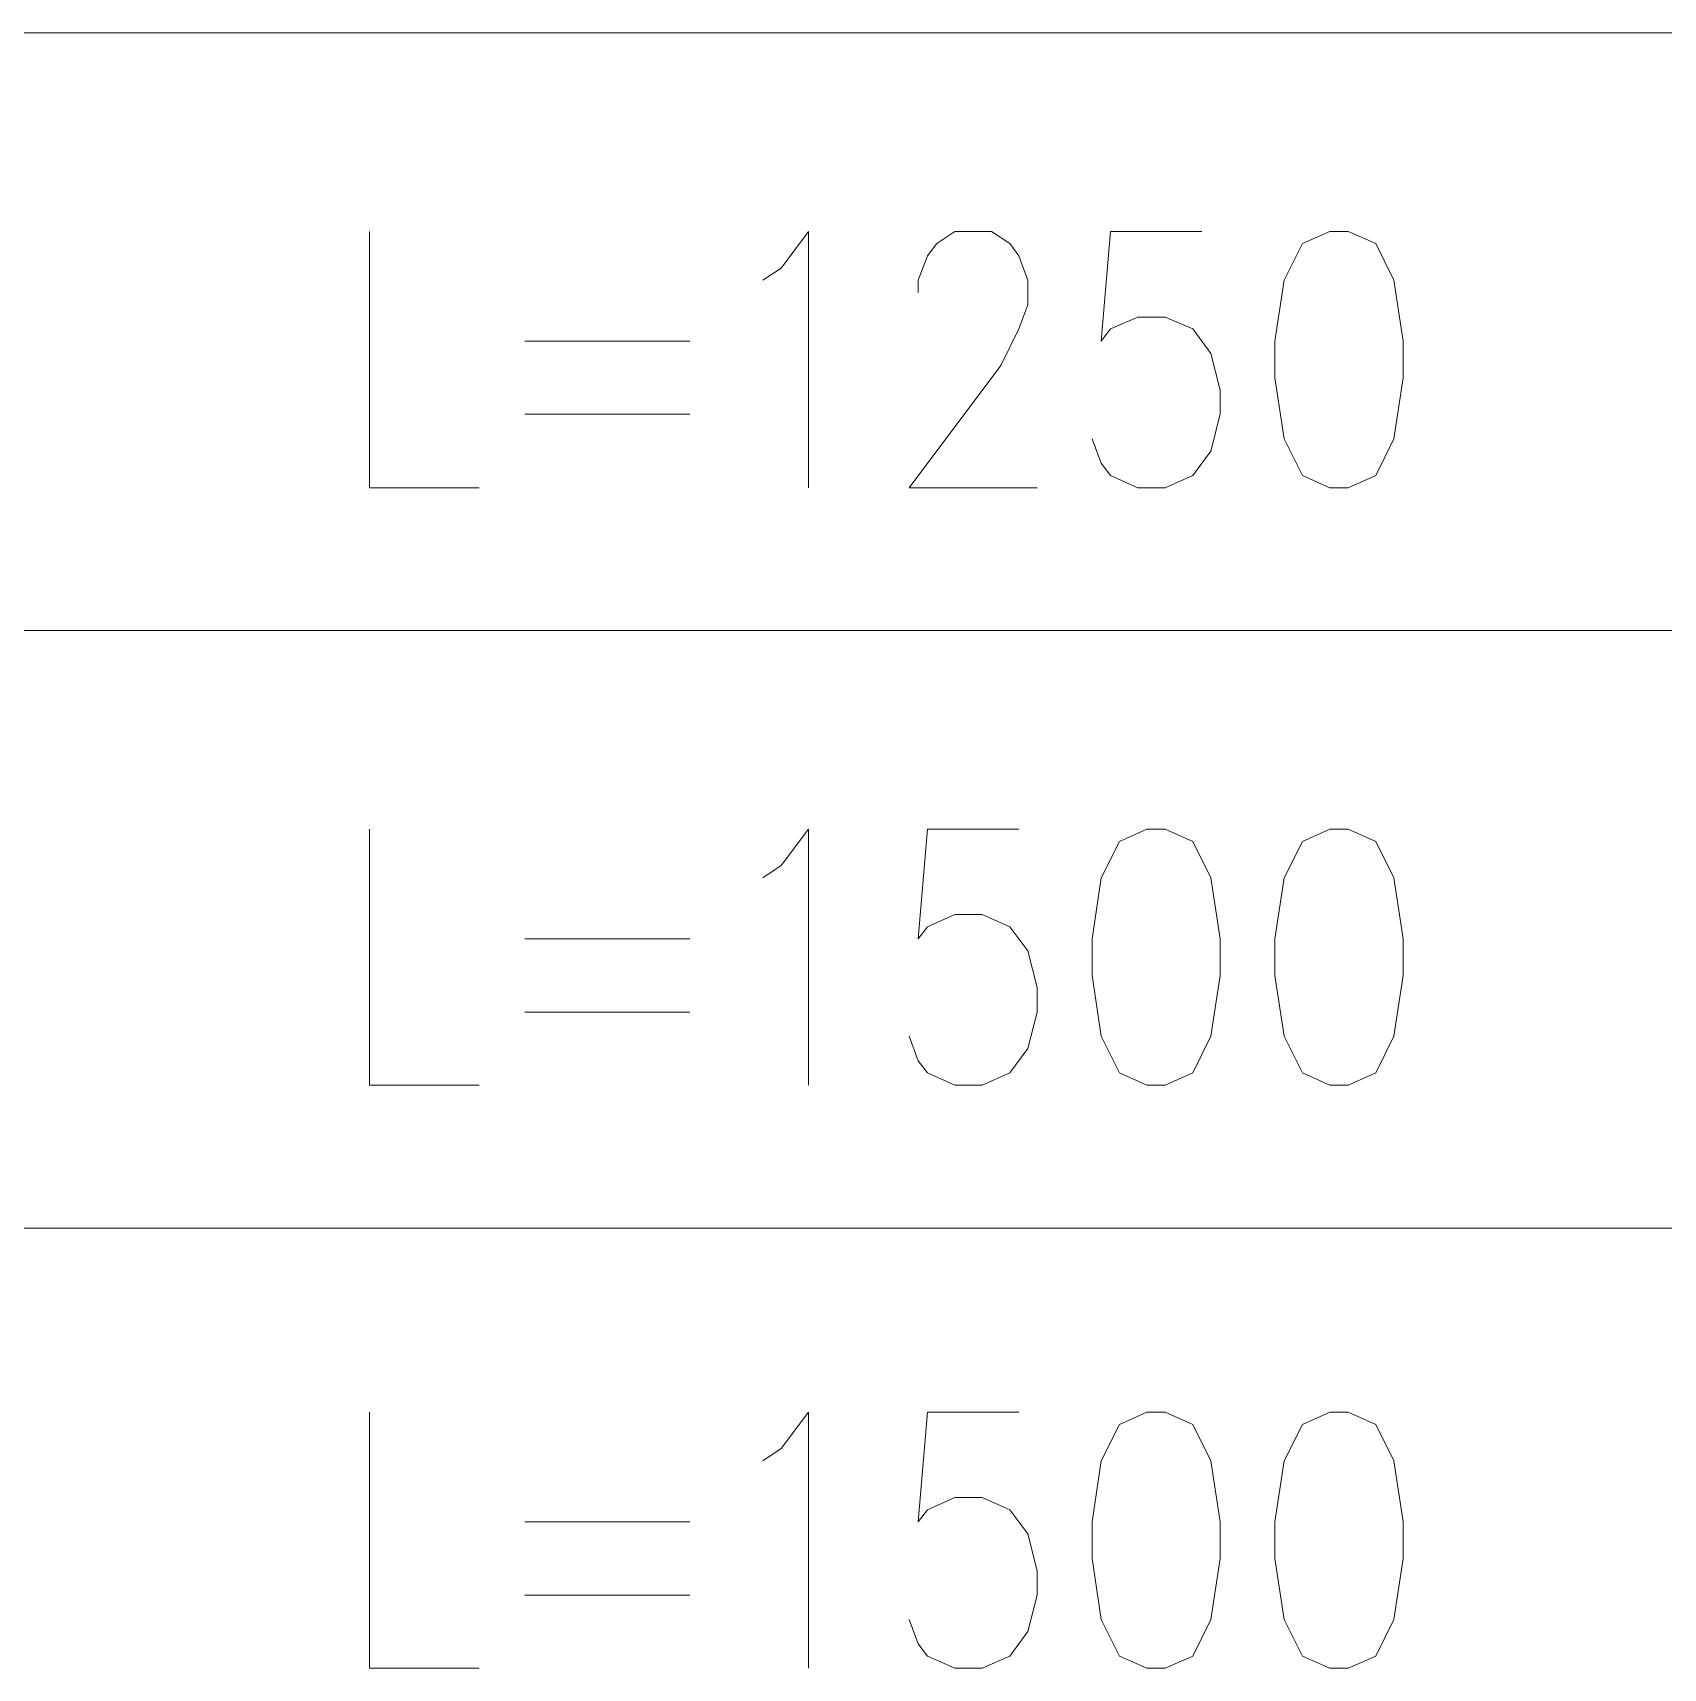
# Model space of a CAD drawing. Header units: millimetres. Extents: x 0 to 829, y 0 to 570.
# Drawn here: x 730.32 to 748.65, y 43.04 to 61.43 of the extents above; entities that cross this region are included whole.
import ezdxf

# ---------------------------------------------------------------- set-up
doc = ezdxf.new("R2010")
doc.units = ezdxf.units.MM

msp = doc.modelspace()

# ---------------------------------------------------------------- linework, layer by layer
at = {"color": 0, "lineweight": 0}
for points in [[(576.756389, 61.425667), (749.508139, 61.425667)], [(734.102333, 59.192583), (734.102333, 56.310389), (735.333528, 56.310389)], [(738.522639, 58.64225), (738.72725, 58.779833), (739.037694, 59.192583), (739.037694, 56.310389)], [(740.268889, 58.504667), (740.268889, 58.64225), (740.374722, 58.917417), (740.477028, 59.055), (740.681639, 59.192583), (741.094389, 59.192583), (741.299, 59.055), (741.401306, 58.917417), (741.503611, 58.64225), (741.503611, 58.367083), (741.401306, 58.095444), (741.196694, 57.682694), (740.166583, 56.310389), (741.605917, 56.310389)], [(743.458, 59.192583), (742.431417, 59.192583), (742.325583, 57.957861), (742.431417, 58.095444), (742.738333, 58.2295), (743.04525, 58.2295), (743.355694, 58.095444), (743.560306, 57.820278), (743.662611, 57.407528), (743.662611, 57.135889), (743.560306, 56.723139), (743.355694, 56.447972), (743.04525, 56.310389), (742.738333, 56.310389), (742.431417, 56.447972), (742.325583, 56.585556), (742.223278, 56.860722)], [(735.848583, 57.957861), (737.700667, 57.957861)], [(735.848583, 57.135889), (737.700667, 57.135889)], [(576.756389, 54.70525), (749.508139, 54.70525)], [(734.102333, 52.472167), (734.102333, 49.5935), (735.333528, 49.5935)], [(738.522639, 51.925361), (738.72725, 52.062944), (739.037694, 52.472167), (739.037694, 49.5935)], [(741.401306, 52.472167), (740.374722, 52.472167), (740.268889, 51.237444), (740.374722, 51.375028), (740.681639, 51.512611), (740.988556, 51.512611), (741.299, 51.375028), (741.503611, 51.103389), (741.605917, 50.690639), (741.605917, 50.415472), (741.503611, 50.00625), (741.299, 49.731083), (740.988556, 49.5935), (740.681639, 49.5935), (740.374722, 49.731083), (740.268889, 49.868667), (740.166583, 50.143833)], [(735.848583, 51.237444), (737.700667, 51.237444)], [(735.848583, 50.415472), (737.700667, 50.415472)], [(576.756389, 47.988361), (749.508139, 47.988361)], [(734.102333, 45.917556), (734.102333, 43.038889), (735.333528, 43.038889)], [(738.522639, 45.37075), (738.72725, 45.508333), (739.037694, 45.917556), (739.037694, 43.038889)], [(741.401306, 45.917556), (740.374722, 45.917556), (740.268889, 44.686361), (740.374722, 44.820417), (740.681639, 44.958), (740.988556, 44.958), (741.299, 44.820417), (741.503611, 44.548778), (741.605917, 44.136028), (741.605917, 43.860861), (741.503611, 43.451639), (741.299, 43.176472), (740.988556, 43.038889), (740.681639, 43.038889), (740.374722, 43.176472), (740.268889, 43.314056), (740.166583, 43.589222)], [(735.848583, 44.686361), (737.700667, 44.686361)], [(735.848583, 43.860861), (737.700667, 43.860861)]]:
    msp.add_lwpolyline(points, dxfattribs=at)
for points in [[(744.897333, 59.192583), (744.590417, 59.055), (744.382278, 58.64225), (744.279972, 57.957861), (744.279972, 57.545111), (744.382278, 56.860722), (744.590417, 56.447972), (744.897333, 56.310389), (745.101944, 56.310389), (745.412389, 56.447972), (745.617, 56.860722), (745.719306, 57.545111), (745.719306, 57.957861), (745.617, 58.64225), (745.412389, 59.055), (745.101944, 59.192583)], [(742.840639, 52.472167), (742.533722, 52.334583), (742.325583, 51.925361), (742.223278, 51.237444), (742.223278, 50.828222), (742.325583, 50.143833), (742.533722, 49.731083), (742.840639, 49.5935), (743.04525, 49.5935), (743.355694, 49.731083), (743.560306, 50.143833), (743.662611, 50.828222), (743.662611, 51.237444), (743.560306, 51.925361), (743.355694, 52.334583), (743.04525, 52.472167)], [(744.897333, 52.472167), (744.590417, 52.334583), (744.382278, 51.925361), (744.279972, 51.237444), (744.279972, 50.828222), (744.382278, 50.143833), (744.590417, 49.731083), (744.897333, 49.5935), (745.101944, 49.5935), (745.412389, 49.731083), (745.617, 50.143833), (745.719306, 50.828222), (745.719306, 51.237444), (745.617, 51.925361), (745.412389, 52.334583), (745.101944, 52.472167)], [(742.840639, 45.917556), (742.533722, 45.779972), (742.325583, 45.37075), (742.223278, 44.686361), (742.223278, 44.273611), (742.325583, 43.589222), (742.533722, 43.176472), (742.840639, 43.038889), (743.04525, 43.038889), (743.355694, 43.176472), (743.560306, 43.589222), (743.662611, 44.273611), (743.662611, 44.686361), (743.560306, 45.37075), (743.355694, 45.779972), (743.04525, 45.917556)], [(744.897333, 45.917556), (744.590417, 45.779972), (744.382278, 45.37075), (744.279972, 44.686361), (744.279972, 44.273611), (744.382278, 43.589222), (744.590417, 43.176472), (744.897333, 43.038889), (745.101944, 43.038889), (745.412389, 43.176472), (745.617, 43.589222), (745.719306, 44.273611), (745.719306, 44.686361), (745.617, 45.37075), (745.412389, 45.779972), (745.101944, 45.917556)]]:
    msp.add_lwpolyline(points, close=True, dxfattribs=at)

doc.saveas('drawing.dxf')
